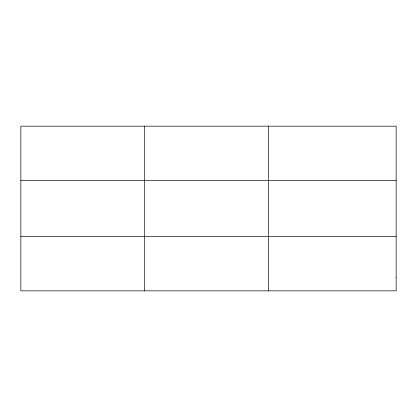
<?xml version="1.0" encoding="UTF-8"?>
<svg xmlns="http://www.w3.org/2000/svg" width="417" height="417" viewBox="0 0 417 417"><rect width="100%" height="100%" fill="white"/><g stroke="black" fill="none" stroke-linecap="round" stroke-linejoin="round"><path stroke-width="0.63" d="M144.699 126.153L144.699 290.847M268.548 126.153L268.548 290.847M20.85 180.504L396.15 180.504M20.85 236.496L396.15 236.496M396.15 277.258L396.15 290.847L20.85 290.847L20.85 126.153L396.15 126.153L396.15 277.258"/></g></svg>
